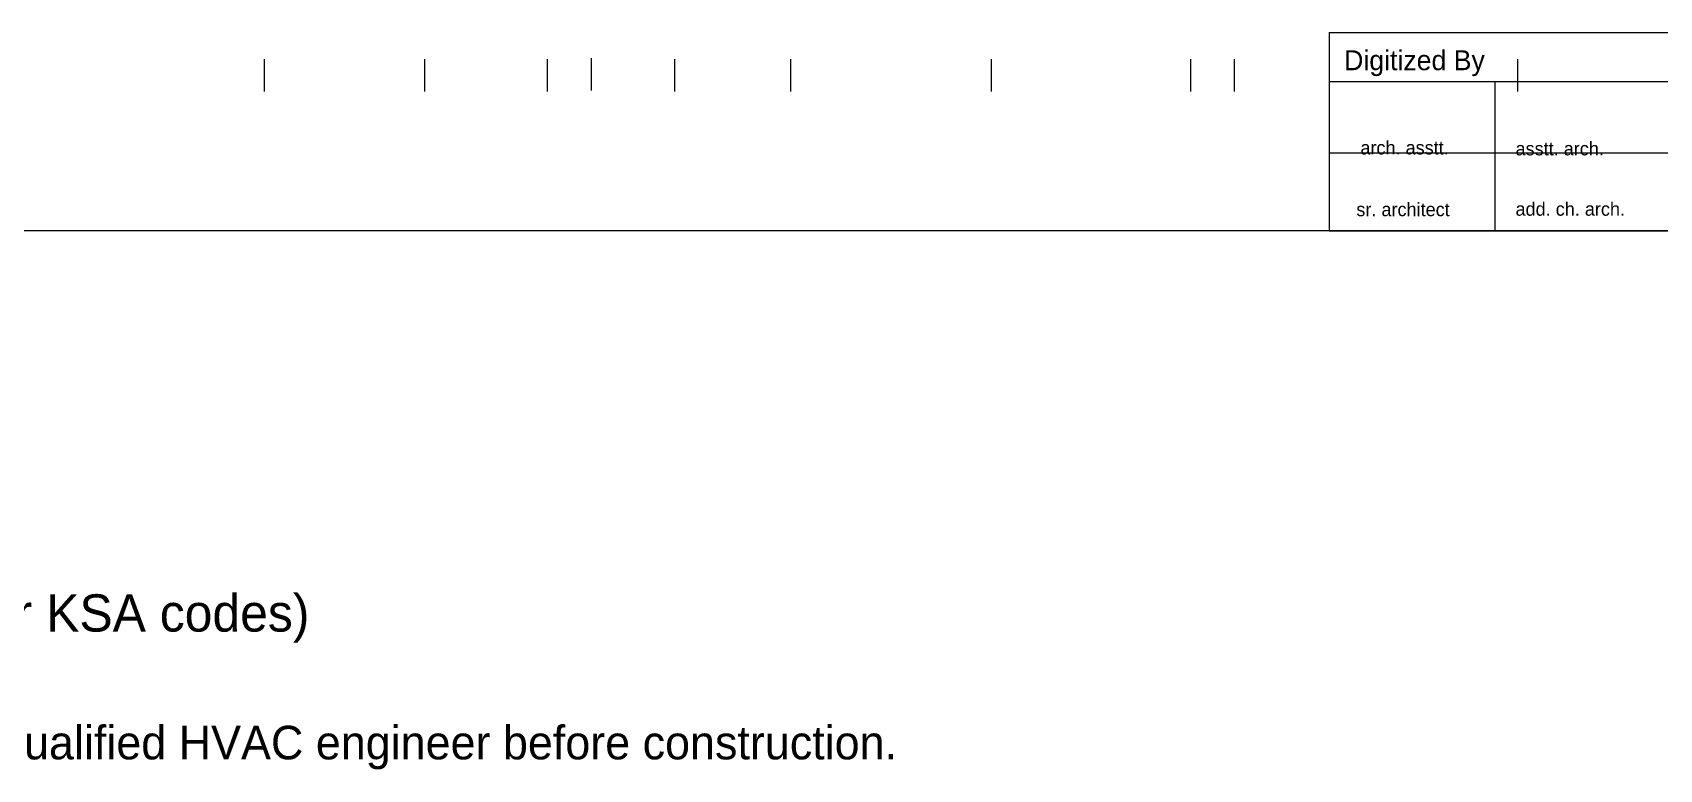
# Model space of a CAD drawing. Header units: millimetres. Extents: x 30 to 56197, y -4580 to 38782.
# Drawn here: x 24190 to 45418, y -4580 to 5041 of the extents above; entities that cross this region are included whole.
import ezdxf

# ---------------------------------------------------------------- set-up
doc = ezdxf.new("R2010")
doc.units = ezdxf.units.MM
doc.layers.add('A-ARCH-REF', color=8, linetype='CONTINUOUS')
doc.layers.add('M-ANNO', color=7, linetype='CONTINUOUS')

msp = doc.modelspace()

# ---------------------------------------------------------------- linework, layer by layer
at = {"layer": 'A-ARCH-REF'}
for p, q in [((41110, 5041), (41110, 2452)), ((41110, 5041), (47600, 5041)), ((27211, 4694), (27211, 4270)), ((29306, 4694), (29306, 4270)), ((30906, 4694), (30906, 4270)), ((31477, 4706), (31477, 4282)), ((32566, 4694), (32566, 4270)), ((34078, 4694), (34078, 4270)), ((36697, 4694), (36697, 4270)), ((39298, 4694), (39298, 4270)), ((39868, 4694), (39868, 4270)), ((43564, 4694), (43564, 4270)), ((41110, 4400), (47600, 4400)), ((43275, 2452), (43275, 4400)), ((41110, 3470), (47600, 3470)), ((56197, 2452), (2132, 2452)), ((41110, 2452), (47600, 2452))]:
    msp.add_line(p, q, dxfattribs=at)

# ---------------------------------------------------------------- texts
for s, height, p in [('Digitized By', 259.98, (41304, 4549)), ('arch. asstt.', 176.35, (41516, 3449)), ('asstt. arch.', 176.35, (43540, 3437)), ('sr. architect', 176.35, (41463, 2643)), ('add. ch. arch.', 176.35, (43540, 2649))]:
    msp.add_text(s, height=height, dxfattribs=at).set_placement(p)
at = {"layer": 'M-ANNO'}
msp.add_text('HVAC LAYOUT - THIRD FLOOR - DDA MIG Housing Scheme 182A (test run under KSA codes)', height=486.5, dxfattribs=at).set_placement((0, -2780))
at = {"layer": 'M-ANNO', "color": 1}
msp.add_text('PRELIMINARY DESIGN - FOR COORDINATION ONLY. To be checked and stamped by a qualified HVAC engineer before construction.', height=437.85, dxfattribs=at).set_placement((0, -4448))

doc.saveas('drawing.dxf')
